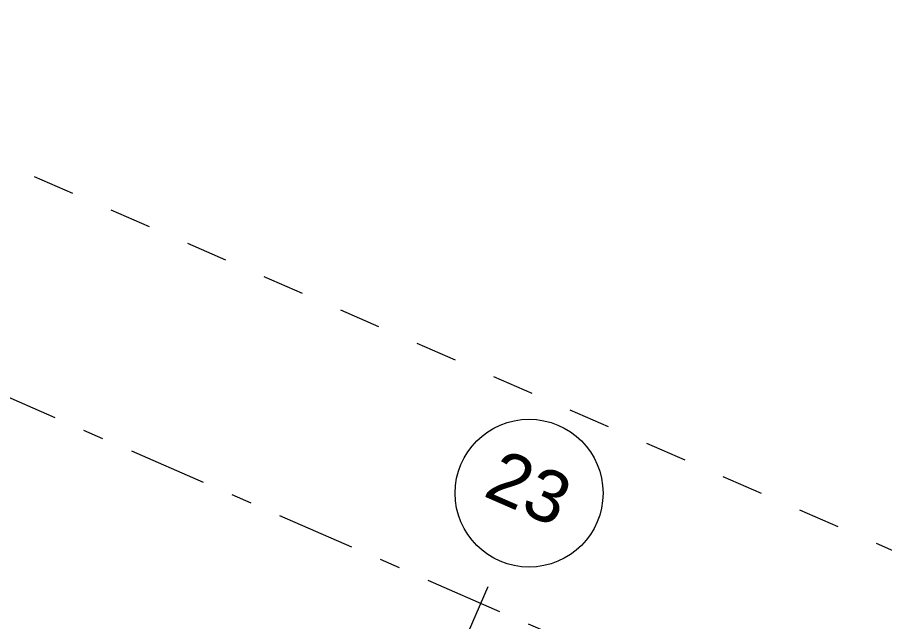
# Model space of a CAD drawing. Header units: millimetres. Extents: x -50172 to 68897, y -80883 to 956680.
# Drawn here: x -14351 to -8486, y -28852 to -24764 of the extents above; entities that cross this region are included whole.
import ezdxf
from ezdxf.enums import TextEntityAlignment as Align

# ---------------------------------------------------------------- set-up
doc = ezdxf.new("R2010")
doc.units = ezdxf.units.MM
doc.header["$MEASUREMENT"] = 0
doc.linetypes.add('Dashed', pattern=[564.444447, 282.222223, -282.222223])
doc.linetypes.add('Double Dashed', pattern=[1093.611073, 529.166651, -211.666656, 141.111112, -211.666656])
doc.layers.add('A-95-MC_Marker_Section_P2.Marker', color=7, linetype='Continuous')
doc.layers.add('New_A-15-MG_Structural_Grid_Phase_2', color=7, linetype='Continuous')
doc.layers.add('A-95-MC_Marker_Section_P2.Marker_Pen_No__1', color=7, linetype='Continuous', lineweight=13)
doc.layers.add('New_A-15-MG_Structural_Grid_Phase_2_Pen_No__222', color=7, linetype='Continuous', lineweight=13, true_color=0x65af33)
doc.styles.add('GENERATED_STYLE_4', font='')
doc.styles.get('GENERATED_STYLE_4').set_extended_font_data('Swis721 BT')

# ---------------------------------------------------------------- blocks, each defined once
blk = doc.blocks.new('Standard grid marker_28')
at = {"layer": 'New_A-15-MG_Structural_Grid_Phase_2_Pen_No__222', "linetype": 'Double Dashed'}
blk.add_line((705.1, 0), (53258.1, 0), dxfattribs=at)
at = {"layer": 'New_A-15-MG_Structural_Grid_Phase_2_Pen_No__222', "style": 'GENERATED_STYLE_4'}
for tag, p in [('AC_MarkerText_1_0', (-500, 38.7)), ('AC_MarkerText_1_1', (54463.2, 38.7))]:
    blk.add_attdef(tag, text='', height=350, rotation=180, dxfattribs=at).set_placement(p, align=Align.MIDDLE_CENTER)
blk = doc.blocks.new('Standard grid marker_34')
at = {"layer": 'New_A-15-MG_Structural_Grid_Phase_2_Pen_No__222', "linetype": 'Double Dashed'}
blk.add_line((21048.7, -897.4), (22861.2, -897.4), dxfattribs=at)
at = {"layer": 'New_A-15-MG_Structural_Grid_Phase_2_Pen_No__222', "linetype": 'Continuous'}
blk.add_circle((23361.2, -897.4), 500, dxfattribs=at)
at = {"layer": 'New_A-15-MG_Structural_Grid_Phase_2_Pen_No__222', "style": 'GENERATED_STYLE_4'}
for tag, p in [('AC_MarkerText_1_0', (-500, -861)), ('AC_MarkerText_1_1', (23361.2, -861))]:
    blk.add_attdef(tag, text='', height=350, rotation=270, dxfattribs=at).set_placement(p, align=Align.MIDDLE_CENTER)
blk = doc.blocks.new('Cutting Plane_3_1', base_point=(-25330.5, -21002.6))
at = {"layer": 'A-95-MC_Marker_Section_P2.Marker_Pen_No__1', "linetype": 'Dashed'}
blk.add_line((-25101.3, -21102.5), (22391.9, -41811.9), dxfattribs=at)

msp = doc.modelspace()

# ---------------------------------------------------------------- block references
at = {"layer": 'A-95-MC_Marker_Section_P2.Marker'}
msp.add_blockref('Cutting Plane_3_1', (-25330.5, -21002.6), dxfattribs=at)
at = {"layer": 'New_A-15-MG_Structural_Grid_Phase_2', "color": 8, "linetype": 'Continuous', "lineweight": 15, "zscale": 1000, "rotation": 156.4404115839929}
msp.add_blockref('Standard grid marker_28', (22639.6, -43491.3), dxfattribs=at)
at = {"layer": 'New_A-15-MG_Structural_Grid_Phase_2', "color": 8, "linetype": 'Continuous', "lineweight": 15}
ref = msp.add_blockref('Standard grid marker_34', (-21050.7, -49037.7), dxfattribs=dict(at, zscale=1000, rotation=66.44041158399293))
ref.add_attrib('AC_MarkerText_1_1', '23', dxfattribs={"layer": 'New_A-15-MG_Structural_Grid_Phase_2_Pen_No__222', "color": 85, "true_color": 0x65af33, "height": 350, "rotation": 336.44041, "style": 'GENERATED_STYLE_4'}).set_placement((-10890.6, -27946.1), align=Align.MIDDLE_CENTER)

doc.saveas('drawing.dxf')
